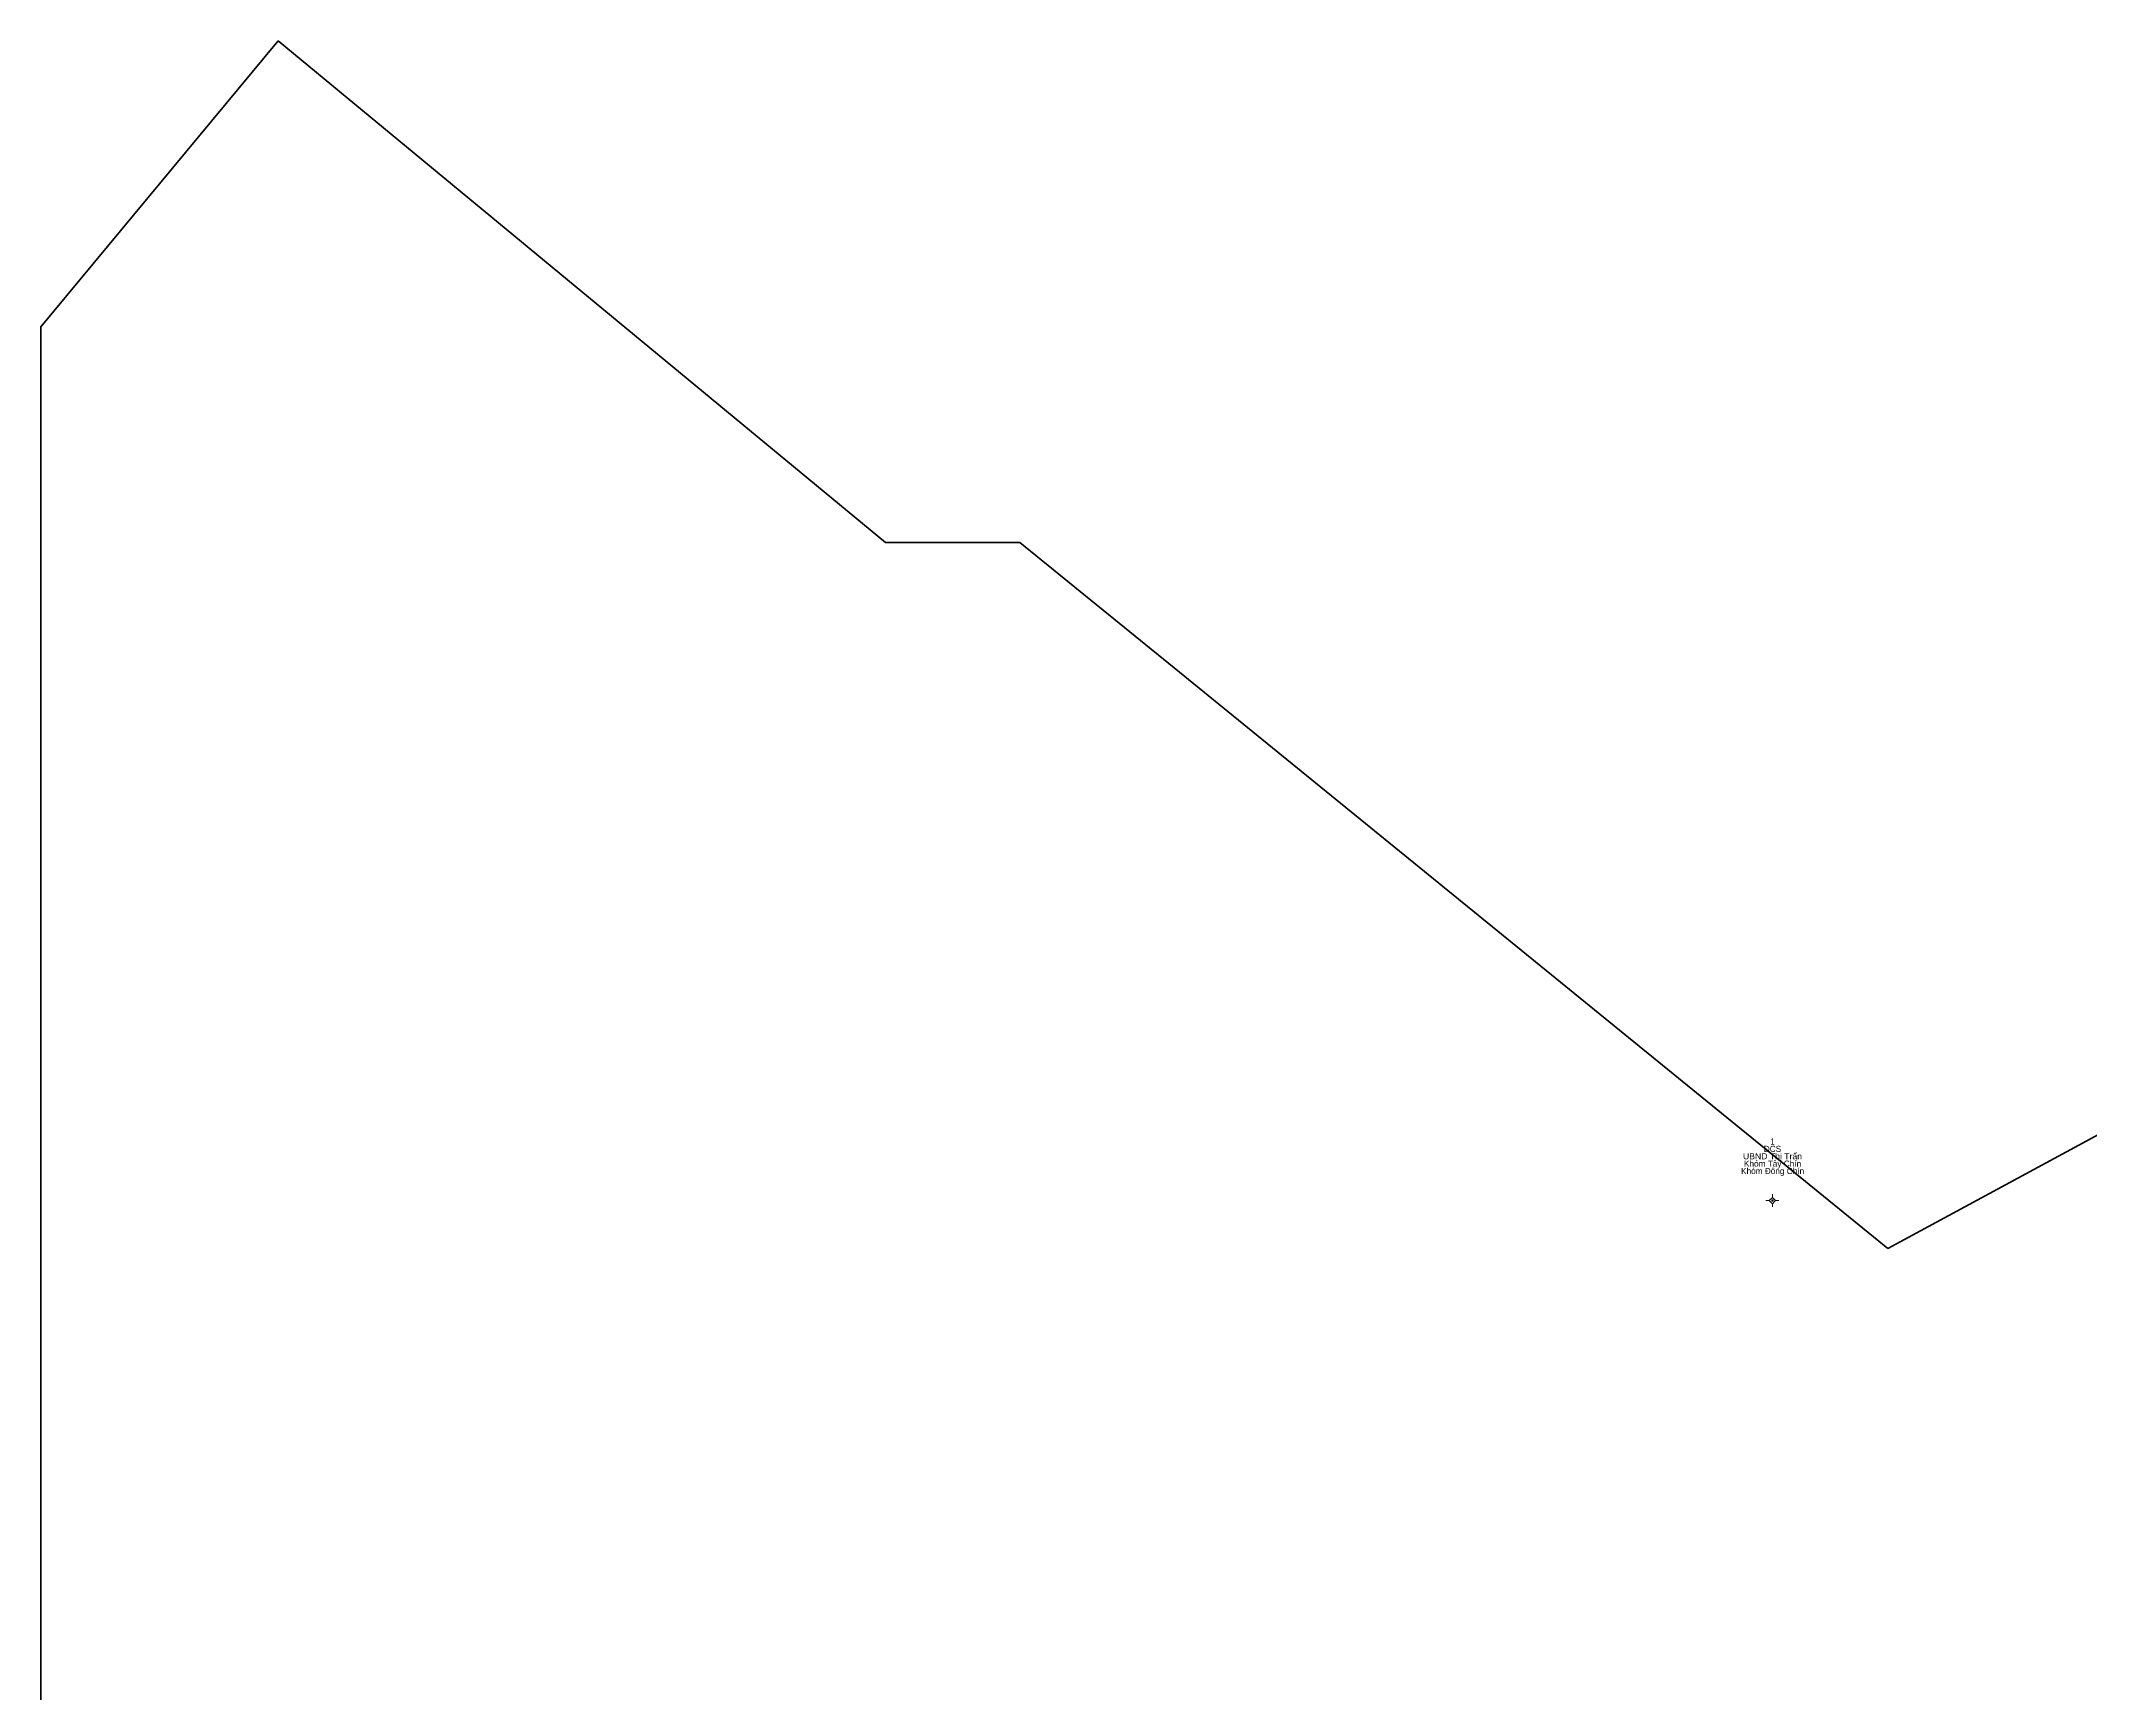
# Model space of a CAD drawing. Header units: metres. Extents: x 537984 to 538490, y 1837401 to 1838049.
# Drawn here: x 538000 to 538200, y 1837887.8 to 1838048.9 of the extents above; entities that cross this region are included whole.
import ezdxf
from ezdxf.enums import TextEntityAlignment as Align

# ---------------------------------------------------------------- set-up
doc = ezdxf.new("R2010")
doc.units = ezdxf.units.M
doc.header["$LTSCALE"] = 0.24
doc.linetypes.add('MEDIUM_DASHED', pattern=[4.5, 3, -1.5])
doc.layers.add('11', color=7, linetype='MEDIUM_DASHED', lineweight=13)
doc.layers.add('54', color=7, linetype='Continuous', lineweight=35)
doc.layers.add('15', color=7, linetype='Continuous')

msp = doc.modelspace()

# ---------------------------------------------------------------- hatches: boundary and pattern name
at = {"layer": '11'}
msp.add_hatch(color=256, dxfattribs=at).paths.add_polyline_path([(538168.9649, 1837935.81, 1), (538168.8149, 1837935.81, 1)])

# ---------------------------------------------------------------- linework, layer by layer
for p, q in [((538168.89, 1837936.44), (538168.89, 1837936.12)), ((538168.58, 1837935.81), (538168.26, 1837935.81)), ((538168.89, 1837935.5), (538168.89, 1837935.18)), ((538169.52, 1837935.81), (538169.2, 1837935.81))]:
    msp.add_line(p, q, dxfattribs=at)
msp.add_lwpolyline([(538168.89, 1837936.12), (538168.58, 1837935.81), (538168.89, 1837935.5), (538169.2, 1837935.81)], close=True, dxfattribs=at)
msp.add_circle((538168.8899, 1837935.81), 0.075, dxfattribs=at)
at = {"layer": '54'}
for p, q in [((538000, 1838021.03), (538023.15, 1838048.92)), ((538000, 1837653.33), (538000, 1838021.03)), ((538180.15, 1837931.12), (538256.23, 1837972.32))]:
    msp.add_line(p, q, dxfattribs=at)
for points in [[(538023.15, 1838048.92), (538082.39, 1838000), (538084.73, 1838000), (538095.47, 1838000)], [(538180.15, 1837931.12), (538111.04, 1837987.36), (538095.47, 1838000)]]:
    msp.add_lwpolyline(points, dxfattribs=at)

# ---------------------------------------------------------------- texts
at = {"layer": '15'}
for s, width, p in [('UBND Thị Trấn', 1.05, (538168.895, 1837939.83)), ('1', 0.75, (538168.9, 1837941.27))]:
    msp.add_text(s, height=0.6, dxfattribs=dict(at, width=width)).set_placement(p, align=Align.CENTER)
for s, p in [('DCS', (538168.895, 1837940.55)), ('Khóm Đông Chín', (538168.905, 1837938.39)), ('Khóm Tây Chín', (538168.9, 1837939.11))]:
    msp.add_text(s, height=0.6, dxfattribs=at).set_placement(p, align=Align.CENTER)

doc.saveas('drawing.dxf')
